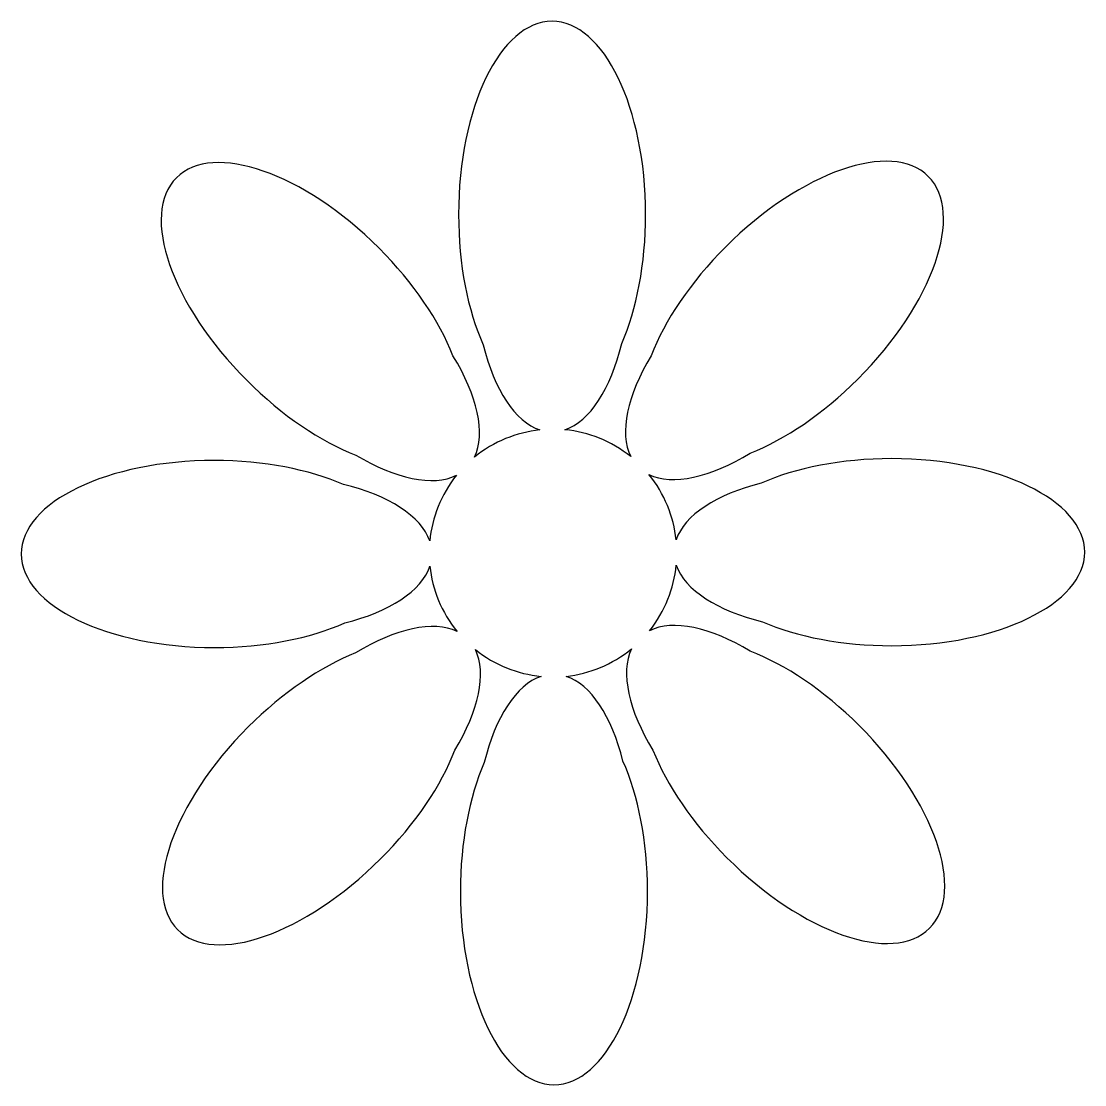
# Model space of a CAD drawing. Header units: centimetres. Extents: x -9.8 to 9.8, y -9.8 to 9.8.
import ezdxf

# ---------------------------------------------------------------- set-up
doc = ezdxf.new("R2010")
doc.units = ezdxf.units.CM
doc.header["$MEASUREMENT"] = 0
doc.layers.add('Camada 1', color=7, linetype='Continuous')

msp = doc.modelspace()

# ---------------------------------------------------------------- linework, layer by layer
at = {"layer": 'Camada 1'}
msp.add_open_spline([(3.8184, 1.28078), (4.44972, 1.56261), (5.29033, 1.7311), (6.21304, 1.7311), (6.21304, 1.7311), (8.16995, 1.7311), (9.75544, 0.9627), (9.75544, 0.01496), (9.75544, 0.01496), (9.75544, -0.92968), (8.16995, -1.70107), (6.21304, -1.70107), (6.21304, -1.70107), (5.30295, -1.70107), (4.47168, -1.53578), (3.84515, -1.26022), (3.84515, -1.26022), (3.01857, -1.06199), (2.41865, -0.67933), (2.25974, -0.22276), (2.25974, -0.22276), (2.21884, -0.64789), (2.05662, -1.06977), (1.77164, -1.42556), (1.77164, -1.42556), (2.2014, -1.21143), (2.89257, -1.36426), (3.61687, -1.80185), (3.61687, -1.80185), (4.25756, -2.04752), (4.96926, -2.5198), (5.61627, -3.16371), (5.61627, -3.16371), (7.00171, -4.55089), (7.57805, -6.21502), (6.90889, -6.88568), (6.90889, -6.88568), (6.23976, -7.55785), (4.5741, -6.9785), (3.19173, -5.59147), (3.19173, -5.59147), (2.5525, -4.9539), (2.08649, -4.25636), (1.83455, -3.61879), (1.83455, -3.61879), (1.38907, -2.89455), (1.23151, -2.19552), (1.44098, -1.7594), (1.44098, -1.7594), (1.08834, -2.04602), (0.6711, -2.21597), (0.23967, -2.26319), (0.23967, -2.26319), (0.69634, -2.40797), (1.07729, -2.99998), (1.2835, -3.81865), (1.2835, -3.81865), (1.56213, -4.44682), (1.73379, -5.28918), (1.73379, -6.2086), (1.73379, -6.2086), (1.73379, -8.16882), (0.96552, -9.75579), (0.01776, -9.75735), (0.01776, -9.75735), (-0.93085, -9.75735), (-1.69761, -8.16882), (-1.69917, -6.21019), (-1.69917, -6.21019), (-1.69917, -5.30336), (-1.53312, -4.47532), (-1.26065, -3.84709), (-1.26065, -3.84709), (-1.05914, -3.01894), (-0.67661, -2.41747), (-0.21843, -2.26321), (-0.21843, -2.26321), (-0.64981, -2.2191), (-1.07018, -2.06014), (-1.4244, -1.77204), (-1.4244, -1.77204), (-1.21191, -2.20495), (-1.36228, -2.8961), (-1.80069, -3.6156), (-1.80069, -3.6156), (-2.0471, -4.25954), (-2.51708, -4.97275), (-3.16652, -5.61514), (-3.16652, -5.61514), (-4.55045, -6.99748), (-6.21611, -7.58314), (-6.88685, -6.91088), (-6.88685, -6.91088), (-7.55598, -6.24175), (-6.9758, -4.57921), (-5.59428, -3.19219), (-5.59428, -3.19219), (-4.95269, -2.55296), (-4.25369, -2.08533), (-3.62152, -1.83345), (-3.62152, -1.83345), (-2.89339, -1.38956), (-2.19436, -1.22888), (-1.75904, -1.44147), (-1.75904, -1.44147), (-2.04632, -1.09034), (-2.21402, -0.66992), (-2.25889, -0.24166), (-2.25889, -0.24166), (-2.40769, -0.69352), (-3.00359, -1.0824), (-3.81991, -1.28237), (-3.81991, -1.28237), (-4.4497, -1.56262), (-5.28882, -1.73425), (-6.21301, -1.73425), (-6.21301, -1.73425), (-8.16844, -1.73422), (-9.75544, -0.96434), (-9.75544, -0.01808), (-9.75544, -0.01808), (-9.75544, 0.93286), (-8.16844, 1.69801), (-6.21222, 1.69801), (-6.21222, 1.69801), (-5.30062, 1.69801), (-4.47407, 1.52958), (-3.84589, 1.25878), (-3.84589, 1.25878), (-3.02089, 1.06037), (-2.41555, 0.67466), (-2.26043, 0.22124), (-2.26043, 0.22124), (-2.21876, 0.64949), (-2.0558, 1.06986), (-1.77077, 1.42721), (-1.77077, 1.42721), (-2.19987, 1.21152), (-2.89337, 1.36421), (-3.61682, 1.7972), (-3.61682, 1.7972), (-4.25841, 2.04599), (-4.96762, 2.51512), (-5.61784, 3.17007), (-5.61784, 3.17007), (-7.00254, 4.5508), (-7.58036, 6.21259), (-6.90885, 6.88641), (-6.90885, 6.88641), (-6.23898, 7.55562), (-4.57406, 6.97539), (-3.19169, 5.59463), (-3.19169, 5.59463), (-2.5509, 4.95384), (-2.08565, 4.25642), (-1.83538, 3.62036), (-1.83538, 3.62036), (-1.38823, 2.89141), (-1.23004, 2.19079), (-1.44094, 1.75939), (-1.44094, 1.75939), (-1.0883, 2.04596), (-0.67111, 2.21125), (-0.24045, 2.25845), (-0.24045, 2.25845), (-0.69474, 2.40492), (-1.07801, 3), (-1.28116, 3.81872), (-1.28116, 3.81872), (-1.56217, 4.44845), (-1.7322, 5.28925), (-1.7322, 6.21026), (-1.7322, 6.21026), (-1.73219, 8.16804), (-0.96466, 9.75737), (-0.01689, 9.75737), (-0.01689, 9.75737), (0.93082, 9.75737), (1.69914, 8.16804), (1.69914, 6.21029), (1.69914, 6.21029), (1.69914, 5.29949), (1.53227, 4.47214), (1.26157, 3.84391), (1.26157, 3.84391), (1.06006, 3.01582), (0.6774, 2.41437), (0.21922, 2.26165), (0.21922, 2.26165), (0.6506, 2.22072), (1.06938, 2.05697), (1.42532, 1.76889), (1.42532, 1.76889), (1.21117, 2.20344), (1.3623, 2.89453), (1.79989, 3.61878), (1.79989, 3.61878), (2.04862, 4.25957), (2.51778, 4.96808), (3.16808, 5.61829), (3.16808, 5.61829), (4.55204, 6.99981), (6.21613, 7.5784), (6.88526, 6.91165), (6.88526, 6.91165), (7.5559, 6.23942), (6.97651, 4.57522), (5.59264, 3.19214), (5.59264, 3.19214), (4.95351, 2.54978), (4.25594, 2.08531), (3.61996, 1.83343), (3.61996, 1.83343), (2.89254, 1.38782), (2.19356, 1.22719), (1.75899, 1.44142), (1.75899, 1.44142), (2.04712, 1.08712), (2.21241, 0.66836), (2.25971, 0.24169), (2.25971, 0.24169), (2.41084, 0.69357), (3.00285, 1.07925), (3.8184, 1.28078)], degree=3, knots=[0, 0, 0, 0, 0.01754386, 0.01754386, 0.01754386, 0.01754386, 0.03508772, 0.03508772, 0.03508772, 0.03508772, 0.05263158, 0.05263158, 0.05263158, 0.05263158, 0.07017544, 0.07017544, 0.07017544, 0.07017544, 0.0877193, 0.0877193, 0.0877193, 0.0877193, 0.10526316, 0.10526316, 0.10526316, 0.10526316, 0.12280702, 0.12280702, 0.12280702, 0.12280702, 0.14035088, 0.14035088, 0.14035088, 0.14035088, 0.15789474, 0.15789474, 0.15789474, 0.15789474, 0.1754386, 0.1754386, 0.1754386, 0.1754386, 0.19298246, 0.19298246, 0.19298246, 0.19298246, 0.21052632, 0.21052632, 0.21052632, 0.21052632, 0.22807018, 0.22807018, 0.22807018, 0.22807018, 0.24561404, 0.24561404, 0.24561404, 0.24561404, 0.26315789, 0.26315789, 0.26315789, 0.26315789, 0.28070175, 0.28070175, 0.28070175, 0.28070175, 0.29824561, 0.29824561, 0.29824561, 0.29824561, 0.31578947, 0.31578947, 0.31578947, 0.31578947, 0.33333333, 0.33333333, 0.33333333, 0.33333333, 0.35087719, 0.35087719, 0.35087719, 0.35087719, 0.36842105, 0.36842105, 0.36842105, 0.36842105, 0.38596491, 0.38596491, 0.38596491, 0.38596491, 0.40350877, 0.40350877, 0.40350877, 0.40350877, 0.42105263, 0.42105263, 0.42105263, 0.42105263, 0.43859649, 0.43859649, 0.43859649, 0.43859649, 0.45614035, 0.45614035, 0.45614035, 0.45614035, 0.47368421, 0.47368421, 0.47368421, 0.47368421, 0.49122807, 0.49122807, 0.49122807, 0.49122807, 0.50877193, 0.50877193, 0.50877193, 0.50877193, 0.52631579, 0.52631579, 0.52631579, 0.52631579, 0.54385965, 0.54385965, 0.54385965, 0.54385965, 0.56140351, 0.56140351, 0.56140351, 0.56140351, 0.57894737, 0.57894737, 0.57894737, 0.57894737, 0.59649123, 0.59649123, 0.59649123, 0.59649123, 0.61403509, 0.61403509, 0.61403509, 0.61403509, 0.63157895, 0.63157895, 0.63157895, 0.63157895, 0.64912281, 0.64912281, 0.64912281, 0.64912281, 0.66666667, 0.66666667, 0.66666667, 0.66666667, 0.68421053, 0.68421053, 0.68421053, 0.68421053, 0.70175439, 0.70175439, 0.70175439, 0.70175439, 0.71929825, 0.71929825, 0.71929825, 0.71929825, 0.73684211, 0.73684211, 0.73684211, 0.73684211, 0.75438596, 0.75438596, 0.75438596, 0.75438596, 0.77192982, 0.77192982, 0.77192982, 0.77192982, 0.78947368, 0.78947368, 0.78947368, 0.78947368, 0.80701754, 0.80701754, 0.80701754, 0.80701754, 0.8245614, 0.8245614, 0.8245614, 0.8245614, 0.84210526, 0.84210526, 0.84210526, 0.84210526, 0.85964912, 0.85964912, 0.85964912, 0.85964912, 0.87719298, 0.87719298, 0.87719298, 0.87719298, 0.89473684, 0.89473684, 0.89473684, 0.89473684, 0.9122807, 0.9122807, 0.9122807, 0.9122807, 0.92982456, 0.92982456, 0.92982456, 0.92982456, 0.94736842, 0.94736842, 0.94736842, 0.94736842, 0.96491228, 0.96491228, 0.96491228, 0.96491228, 1, 1, 1, 1], dxfattribs=at)

doc.saveas('drawing.dxf')
